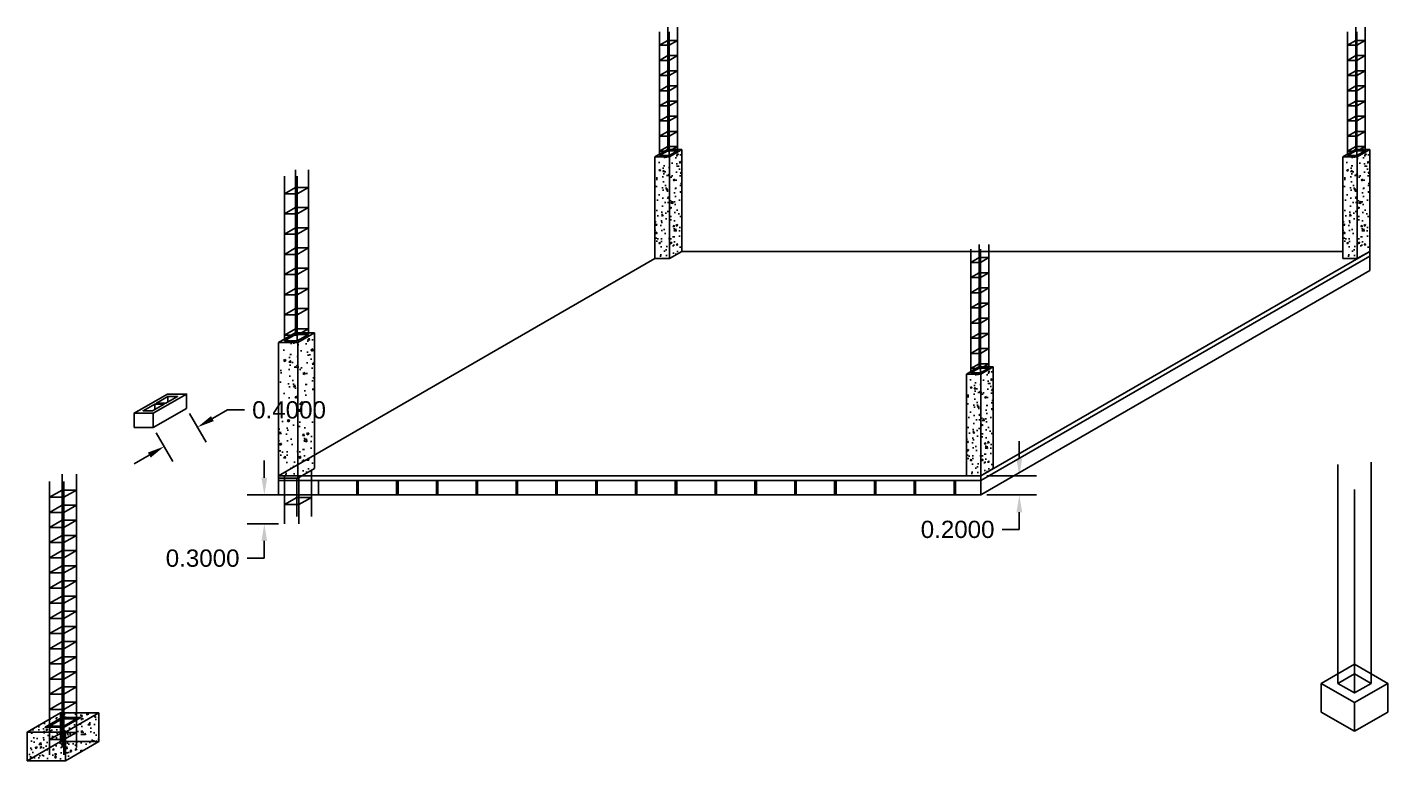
# Model space of a CAD drawing. Header units: millimetres. Extents: x 1309 to 1708, y 884 to 1242.
# Drawn here: x 1509.51 to 1523.69, y 1177.6 to 1185.25 of the extents above; entities that cross this region are included whole.
import ezdxf
from ezdxf.lldxf.tags import DXFTag

# ---------------------------------------------------------------- set-up
doc = ezdxf.new("R2010")
doc.units = ezdxf.units.MM
doc.linetypes.add('ACAD_ISO02W100', pattern=[15, 12, -3])
doc.styles.get("Standard").update_dxf_attribs({"font": 'arial.ttf'})
tags = doc.linetypes.add('ARRAY BASE$0$CACHE', pattern=[0.24, 0.12, -0.12]).pattern_tags.tags
tags[6:7] = [DXFTag(74, 4), DXFTag(75, 0), DXFTag(340, '0'), DXFTag(46, 1.0), DXFTag(50, 0.0), DXFTag(44, 0.0), DXFTag(45, 0.0)]
tags[4:5] = [DXFTag(74, 4), DXFTag(75, 0), DXFTag(340, '0'), DXFTag(46, 1.0), DXFTag(50, 0.0), DXFTag(44, 0.0), DXFTag(45, 0.0)]
doc.dimstyles.get("Standard").update_dxf_attribs({"dimtxt": 0.18, "dimasz": 0.18, "dimexe": 0.18, "dimexo": 0.0625, "dimgap": 0.09, "dimtad": 0, "dimtih": 1, "dimtoh": 1, "dimdec": 4, "dimzin": 0, "dimdsep": 46, "dimtxsty": 'Standard', "dimcen": 0.09, "dimadec": 0, "dimazin": 0, "dimtfac": 1, "dimtdec": 4, "dimtofl": 0, "dimtmove": 0, "dimatfit": 3, "dimfxl": 1, "dimtolj": 1, "dimtzin": 0, "dimarcsym": 0})

# ---------------------------------------------------------------- blocks, each defined once
blk = doc.blocks.new('*D206')
at = {"color": 0, "lineweight": -2, "transparency": 16777216}
for p, q in [((1519.849, 1180.748), (1519.849, 1180.928)), ((1519.511, 1180.568), (1520.029, 1180.568)), ((1519.511, 1180.368), (1520.029, 1180.368)), ((1519.849, 1180.188), (1519.849, 1180.008)), ((1519.849, 1180.008), (1519.669, 1180.008))]:
    blk.add_line(p, q, dxfattribs=at)
at = {"color": 0, "transparency": 16777216}
for points in [[(1519.819, 1180.748), (1519.879, 1180.748), (1519.849, 1180.568)], [(1519.819, 1180.188), (1519.879, 1180.188), (1519.849, 1180.368)]]:
    blk.add_solid(points, dxfattribs=at)
at = {"layer": 'Defpoints', "color": 0, "transparency": 16777216}
for p in [(1519.449, 1180.568), (1519.449, 1180.368), (1519.849, 1180.368)]:
    blk.add_point(p, dxfattribs=at)
at = {"color": 0, "transparency": 16777216, "insert": (1519.206, 1180.008), "char_height": 0.18, "attachment_point": 5}
blk.add_mtext('\\A1;0.2000', dxfattribs=at)
blk = doc.blocks.new('*D205')
at = {"color": 0, "lineweight": -2, "transparency": 16777216}
for p, q in [((1511.439, 1181.164), (1511.595, 1181.254)), ((1511.595, 1181.254), (1511.775, 1181.254)), ((1511.201, 1181.217), (1511.373, 1180.918)), ((1510.854, 1181.017), (1511.027, 1180.718)), ((1510.781, 1180.784), (1510.625, 1180.694))]:
    blk.add_line(p, q, dxfattribs=at)
at = {"color": 0, "transparency": 16777216}
for points in [[(1511.424, 1181.19), (1511.454, 1181.138), (1511.283, 1181.074)], [(1510.766, 1180.81), (1510.796, 1180.758), (1510.937, 1180.874)]]:
    blk.add_solid(points, dxfattribs=at)
at = {"layer": 'Defpoints', "color": 0, "transparency": 16777216}
for p in [(1511.169, 1181.271), (1510.823, 1181.071), (1511.283, 1181.074)]:
    blk.add_point(p, dxfattribs=at)
at = {"color": 0, "transparency": 16777216, "insert": (1512.238, 1181.254), "char_height": 0.18, "attachment_point": 5}
blk.add_mtext('\\A1;0.4000', dxfattribs=at)
blk = doc.blocks.new('*D203')
at = {"color": 0, "lineweight": -2, "transparency": 16777216}
for p, q in [((1511.98, 1180.548), (1511.98, 1180.728)), ((1512.128, 1180.368), (1511.8, 1180.368)), ((1512.128, 1180.068), (1511.8, 1180.068)), ((1511.98, 1179.888), (1511.98, 1179.708)), ((1511.98, 1179.708), (1511.8, 1179.708))]:
    blk.add_line(p, q, dxfattribs=at)
at = {"color": 0, "transparency": 16777216}
for points in [[(1511.95, 1180.548), (1512.01, 1180.548), (1511.98, 1180.368)], [(1511.95, 1179.888), (1512.01, 1179.888), (1511.98, 1180.068)]]:
    blk.add_solid(points, dxfattribs=at)
at = {"layer": 'Defpoints', "color": 0, "transparency": 16777216}
for p in [(1512.191, 1180.368), (1511.98, 1180.068), (1512.191, 1180.068)]:
    blk.add_point(p, dxfattribs=at)
at = {"color": 0, "transparency": 16777216, "insert": (1511.337, 1179.708), "char_height": 0.18, "attachment_point": 5}
blk.add_mtext('\\A1;0.3000', dxfattribs=at)

msp = doc.modelspace()

# ---------------------------------------------------------------- hatches: boundary and pattern name
h = msp.add_hatch()
h.set_pattern_fill('AR-CONC', color=256, scale=0.001)
h.set_pattern_definition([(50, (47.36392, -161.8482), (0.182184669, -0.015939086), [0.01905, -0.20955]), (355, (47.36392, -161.8482), (-0.035243421, 0.191056845), [0.01524, -0.167640584]), (100.451445, (47.3791, -161.84952), (0.146941247, 0.175117752), [0.016190009, -0.178090245]), (46.1842, (47.36392, -161.7974), (0.27107904, -0.042042328), [0.028575, -0.314325]), (96.635558, (47.38651, -161.8009), (0.237404134, 0.247426125), [0.024285023, -0.26713561]), (351.184151, (47.36392, -161.7974), (0.237404134, 0.247426125), [0.022859967, -0.25145973]), (21, (47.38932, -161.8101), (0.151614391, -0.102265198), [0.01905, -0.20955]), (326, (47.38932, -161.8101), (0.061802028, 0.184187966), [0.01524, -0.16764]), (71.451445, (47.40196, -161.81862), (0.21341642, 0.081922769), [0.016190009, -0.178089938]), (37.5, (47.363924, -161.84819), (0.0030886033, 0.0845550389), [0, -0.165608, 0, -0.17018, 0, -0.168275]), (7.5, (47.36392, -161.84819), (0.0668196625, 0.100180575), [0, -0.097028, 0, -0.161798, 0, -0.064135]), (327.5, (47.30728, -161.84819), (0.1355905952, -0.005728744), [0, -0.0635, 0, -0.19812, 0, -0.26289]), (317.5, (47.28188, -161.84819), (0.1481291814, 0.025426491), [0, -0.08255, 0, -0.131572, 0, -0.18669])])
h.paths.add_polyline_path([(1516.05163, 1182.83272), (1516.20163, 1182.83272), (1516.20163, 1183.89418), (1516.05163, 1183.89418)])
h.paths.add_polyline_path([(1516.20163, 1182.83272), (1516.33154, 1182.90772), (1516.33154, 1183.96918), (1516.20163, 1183.89418)])
h = msp.add_hatch()
h.set_pattern_fill('AR-CONC', color=256, scale=0.001)
h.set_pattern_definition([(50, (54.53392, -161.8482), (0.182184669, -0.015939086), [0.01905, -0.20955]), (355, (54.53392, -161.8482), (-0.035243421, 0.191056845), [0.01524, -0.167640584]), (100.451445, (54.5491, -161.84952), (0.146941247, 0.175117752), [0.016190009, -0.178090245]), (46.1842, (54.53392, -161.7974), (0.27107904, -0.042042328), [0.028575, -0.314325]), (96.635558, (54.55651, -161.8009), (0.237404134, 0.247426125), [0.024285023, -0.26713561]), (351.184151, (54.53392, -161.7974), (0.237404134, 0.247426125), [0.022859967, -0.25145973]), (21, (54.55932, -161.8101), (0.151614391, -0.102265198), [0.01905, -0.20955]), (326, (54.55932, -161.8101), (0.061802028, 0.184187966), [0.01524, -0.16764]), (71.451445, (54.57196, -161.81862), (0.21341642, 0.081922769), [0.016190009, -0.178089938]), (37.5, (54.533924, -161.84819), (0.0030886033, 0.0845550389), [0, -0.165608, 0, -0.17018, 0, -0.168275]), (7.5, (54.53392, -161.84819), (0.0668196625, 0.100180575), [0, -0.097028, 0, -0.161798, 0, -0.064135]), (327.5, (54.47728, -161.84819), (0.1355905952, -0.005728744), [0, -0.0635, 0, -0.19812, 0, -0.26289]), (317.5, (54.45188, -161.84819), (0.1481291814, 0.025426491), [0, -0.08255, 0, -0.131572, 0, -0.18669])])
h.paths.add_polyline_path([(1523.22163, 1182.83272), (1523.37163, 1182.83272), (1523.37163, 1183.89418), (1523.22163, 1183.89418)])
h.paths.add_polyline_path([(1523.37163, 1182.90772), (1523.50154, 1182.90772), (1523.50154, 1183.96918), (1523.37163, 1183.89418)])
h = msp.add_hatch()
h.set_pattern_fill('AR-CONC', color=256, scale=0.001333)
h.set_pattern_definition([(50, (-446.12174, -612.36516), (0.242912891, -0.021252114), [0.0254, -0.2794]), (355, (-446.12174, -612.36516), (-0.046991228, 0.25474246), [0.02032, -0.223520778]), (100.451445, (-446.1015, -612.36693), (0.195921662, 0.233490335), [0.021586678, -0.23745366]), (46.1842, (-446.12174, -612.29743), (0.36143872, -0.056056437), [0.0381, -0.4191]), (96.635558, (-446.0916, -612.3021), (0.316538845, 0.3299015), [0.03238003, -0.35618081]), (351.184151, (-446.12174, -612.29743), (0.316538845, 0.3299015), [0.030479956, -0.33527964]), (21, (-446.08787, -612.31436), (0.202152521, -0.136353597), [0.0254, -0.2794]), (326, (-446.08787, -612.31436), (0.082402704, 0.245583954), [0.02032, -0.22352]), (71.451445, (-446.07102, -612.32572), (0.284555225, 0.109230358), [0.021586678, -0.23745325]), (37.5, (-446.12174, -612.36516), (0.0041181377, 0.1127400515), [0, -0.220810666, 0, -0.226906666, 0, -0.224366666]), (7.5, (-446.12174, -612.36516), (0.089092883, 0.1335740994), [0, -0.1293706663, 0, -0.215730666, 0, -0.085513333]), (327.5, (-446.19726, -612.36516), (0.1807874598, -0.0076383253), [0, -0.0846666665, 0, -0.264159999, 0, -0.350519999]), (317.5, (-446.23113, -612.36516), (0.197505575, 0.033901988), [0, -0.110066666, 0, -0.175429333, 0, -0.248919999])])
h.paths.add_polyline_path([(1512.12854, 1180.54272), (1512.32854, 1180.54272), (1512.32854, 1181.95799), (1512.12854, 1181.95799)])
h.paths.add_polyline_path([(1512.32854, 1180.54272), (1512.50174, 1180.64272), (1512.50174, 1182.05799), (1512.32854, 1181.95799)])
h = msp.add_hatch()
h.set_pattern_fill('AR-CONC', color=256, scale=0.001)
h.set_pattern_definition([(50, (50.60938, -164.1132), (0.182184669, -0.015939086), [0.01905, -0.20955]), (355, (50.60938, -164.1132), (-0.035243421, 0.191056845), [0.01524, -0.167640584]), (100.451445, (50.62457, -164.11452), (0.146941247, 0.175117752), [0.016190009, -0.178090245]), (46.1842, (50.60938, -164.0624), (0.27107904, -0.042042328), [0.028575, -0.314325]), (96.635558, (50.63197, -164.0659), (0.237404134, 0.247426125), [0.024285023, -0.26713561]), (351.184151, (50.60938, -164.0624), (0.237404134, 0.247426125), [0.022859967, -0.25145973]), (21, (50.63478, -164.0751), (0.151614391, -0.102265198), [0.01905, -0.20955]), (326, (50.63478, -164.0751), (0.061802028, 0.184187966), [0.01524, -0.16764]), (71.451445, (50.64742, -164.08362), (0.21341642, 0.081922769), [0.016190009, -0.178089938]), (37.5, (50.609384, -164.11319), (0.0030886033, 0.0845550389), [0, -0.165608, 0, -0.17018, 0, -0.168275]), (7.5, (50.60938, -164.11319), (0.0668196625, 0.100180575), [0, -0.097028, 0, -0.161798, 0, -0.064135]), (327.5, (50.55274, -164.11319), (0.1355905952, -0.005728744), [0, -0.0635, 0, -0.19812, 0, -0.26289]), (317.5, (50.52734, -164.11319), (0.1481291814, 0.025426491), [0, -0.08255, 0, -0.131572, 0, -0.18669])])
h.paths.add_polyline_path([(1519.29709, 1180.56772), (1519.44709, 1180.56772), (1519.44709, 1181.62918), (1519.29709, 1181.62918)])
h.paths.add_polyline_path([(1519.44709, 1180.56772), (1519.577, 1180.64272), (1519.577, 1181.70418), (1519.44709, 1181.62918)])
h = msp.add_hatch()
h.set_pattern_fill('AR-CONC', color=256, scale=0.001)
h.paths.add_polyline_path([(1509.90881, 1177.79615), (1509.85522, 1177.79615), (1509.50881, 1177.59615), (1509.90881, 1177.59615)])
h.paths.add_polyline_path([(1509.74206, 1177.89615), (1509.50881, 1177.89615), (1509.50881, 1177.59615), (1509.74206, 1177.73081)])
h.paths.add_polyline_path([(1509.74206, 1177.94615), (1509.69541, 1177.94615), (1509.74206, 1177.97308), (1509.74206, 1178.03081), (1509.50881, 1177.89615), (1509.74206, 1177.89615)])
h.paths.add_polyline_path([(1510.25522, 1177.79615), (1509.90881, 1177.79615), (1509.90881, 1177.59615)])
h.paths.add_polyline_path([(1510.25522, 1178.09615), (1510.02196, 1177.96148), (1510.02196, 1177.79615), (1510.25522, 1177.79615)])
h.paths.add_polyline_path([(1510.02196, 1177.89165), (1509.90881, 1177.82631), (1509.90881, 1177.79615), (1510.02196, 1177.79615)])
h.paths.add_polyline_path([(1510.02196, 1177.96148), (1509.90881, 1177.89615), (1509.90881, 1177.89165), (1510.02196, 1177.89165)])
h.paths.add_polyline_path([(1510.02196, 1177.89165), (1509.90881, 1177.89165), (1509.90881, 1177.82631)], flags=17)
h.paths.add_polyline_path([(1509.85522, 1177.88198), (1509.85522, 1177.89615), (1509.74206, 1177.89615), (1509.74206, 1177.81665)])
h.paths.add_polyline_path([(1509.85522, 1177.88198), (1509.74206, 1177.81665), (1509.85522, 1177.81665)], flags=17)
h.paths.add_polyline_path([(1509.87196, 1177.89165), (1509.85522, 1177.88198), (1509.85522, 1177.81665), (1509.87196, 1177.81665)])
h.paths.add_polyline_path([(1509.89206, 1177.89165), (1509.87196, 1177.89165), (1509.87196, 1177.81665), (1509.89206, 1177.81665)])
h.paths.add_polyline_path([(1509.90881, 1177.89165), (1509.89206, 1177.89165), (1509.89206, 1177.81665), (1509.90881, 1177.82631)])
h.paths.add_polyline_path([(1509.89206, 1177.81665), (1509.87196, 1177.81665), (1509.87196, 1177.79615), (1509.89206, 1177.79615)])
h.paths.add_polyline_path([(1509.90881, 1177.82631), (1509.89206, 1177.81665), (1509.89206, 1177.79615), (1509.90881, 1177.79615)])
h.paths.add_polyline_path([(1509.87196, 1177.81665), (1509.85522, 1177.81665), (1509.85522, 1177.79615), (1509.87196, 1177.79615)])
h.paths.add_polyline_path([(1509.85522, 1177.81665), (1509.74206, 1177.81665), (1509.74206, 1177.73081), (1509.85522, 1177.79615)])
h.paths.add_polyline_path([(1509.85522, 1177.94615), (1509.74206, 1177.94615), (1509.74206, 1177.89615), (1509.85522, 1177.89615)])
h.paths.add_polyline_path([(1509.85522, 1178.03841), (1509.85522, 1178.09615), (1509.74206, 1178.03081), (1509.74206, 1177.97308)])
h.paths.add_polyline_path([(1509.87196, 1178.09615), (1509.85522, 1178.09615), (1509.85522, 1178.03841), (1509.86861, 1178.04615), (1509.87196, 1178.04615)])
h.paths.add_polyline_path([(1509.89206, 1178.09615), (1509.87196, 1178.09615), (1509.87196, 1178.04615), (1509.89206, 1178.04615)])
h.paths.add_polyline_path([(1510.02196, 1178.09615), (1509.89206, 1178.09615), (1509.89206, 1178.04615), (1510.02196, 1178.04615)])
h.paths.add_polyline_path([(1510.25522, 1178.09615), (1510.02196, 1178.09615), (1510.02196, 1178.04615), (1510.06861, 1178.04615), (1510.02196, 1178.01921), (1510.02196, 1177.96148)], flags=17)
h.paths.add_polyline_path([(1510.02196, 1177.96148), (1510.02196, 1178.01921), (1509.89541, 1177.94615), (1509.89206, 1177.94615), (1509.89206, 1177.89615), (1509.90881, 1177.89615)])
h.paths.add_polyline_path([(1509.89206, 1177.94615), (1509.87196, 1177.94615), (1509.87196, 1177.89615), (1509.89206, 1177.89615)])
h.paths.add_polyline_path([(1509.87196, 1177.94615), (1509.85522, 1177.94615), (1509.85522, 1177.89615), (1509.87196, 1177.89615)])
h.paths.add_polyline_path([(1509.87196, 1177.89165), (1509.87196, 1177.89615), (1509.85522, 1177.89615), (1509.85522, 1177.88198)])
h.paths.add_polyline_path([(1509.89206, 1177.89615), (1509.87196, 1177.89615), (1509.87196, 1177.89165), (1509.89206, 1177.89165)])
h.paths.add_polyline_path([(1509.90881, 1177.89615), (1509.89206, 1177.89615), (1509.89206, 1177.89165), (1509.90881, 1177.89165)])

# ---------------------------------------------------------------- linework, layer by layer
for p, q in [((1516.18489, 1183.95668), (1516.18489, 1185.24522)), ((1516.28489, 1183.95668), (1516.28489, 1185.24522)), ((1523.35489, 1183.95668), (1523.35489, 1185.24522)), ((1523.45489, 1183.95668), (1523.45489, 1185.24522)), ((1516.09828, 1183.90668), (1516.09828, 1185.19522)), ((1516.19828, 1183.90668), (1516.19828, 1185.19522)), ((1523.26828, 1183.90668), (1523.26828, 1185.19522)), ((1523.36828, 1183.90668), (1523.36828, 1185.19522)), ((1516.05163, 1183.89418), (1516.18154, 1183.96918)), ((1516.18154, 1183.96918), (1516.33154, 1183.96918)), ((1516.33154, 1183.96918), (1516.20163, 1183.89418)), ((1516.33154, 1182.90772), (1516.33154, 1183.96918)), ((1523.22163, 1183.89418), (1523.35154, 1183.96918)), ((1523.35154, 1183.96918), (1523.50154, 1183.96918)), ((1523.50154, 1183.96918), (1523.37163, 1183.89418)), ((1523.50154, 1182.90772), (1523.50154, 1183.96918)), ((1516.05163, 1182.83272), (1516.05163, 1183.89418)), ((1516.20163, 1183.89418), (1516.05163, 1183.89418)), ((1516.20163, 1182.83272), (1516.20163, 1183.89418)), ((1523.22163, 1182.83272), (1523.22163, 1183.89418)), ((1523.37163, 1183.89418), (1523.22163, 1183.89418)), ((1523.37163, 1182.83272), (1523.37163, 1183.89418)), ((1512.19074, 1181.97466), (1512.19074, 1183.69272)), ((1512.30621, 1182.04133), (1512.30621, 1183.75939)), ((1512.32407, 1181.97466), (1512.32407, 1183.69272)), ((1512.43954, 1182.04133), (1512.43954, 1183.75939)), ((1519.43035, 1181.69168), (1519.43035, 1182.98022)), ((1519.53035, 1181.69168), (1519.53035, 1182.98022)), ((1516.05163, 1182.83272), (1512.12854, 1180.56772)), ((1516.05163, 1182.83272), (1515.15357, 1182.31422)), ((1516.20163, 1182.83272), (1516.05163, 1182.83272)), ((1516.33154, 1182.90772), (1516.20163, 1182.83272)), ((1516.33154, 1182.90772), (1523.22163, 1182.90772)), ((1519.34374, 1181.64168), (1519.34374, 1182.93022)), ((1519.44374, 1181.64168), (1519.44374, 1182.93022)), ((1523.50154, 1182.90772), (1519.44854, 1180.56772)), ((1519.44854, 1180.51772), (1523.50154, 1182.85772)), ((1523.37163, 1182.83272), (1523.22163, 1182.83272)), ((1523.50154, 1182.90772), (1523.37163, 1182.83272)), ((1523.50154, 1182.70772), (1523.50154, 1182.90772)), ((1523.50154, 1182.70772), (1519.44854, 1180.36772)), ((1512.12854, 1181.95799), (1512.30174, 1182.05799)), ((1512.12854, 1180.54272), (1512.12854, 1181.95799)), ((1512.32854, 1181.95799), (1512.12854, 1181.95799)), ((1512.30174, 1182.05799), (1512.50174, 1182.05799)), ((1512.50174, 1182.05799), (1512.32854, 1181.95799)), ((1512.32854, 1180.54272), (1512.32854, 1181.95799)), ((1512.50174, 1180.64272), (1512.50174, 1182.05799)), ((1519.29709, 1181.62918), (1519.427, 1181.70418)), ((1519.427, 1181.70418), (1519.577, 1181.70418)), ((1519.577, 1181.70418), (1519.44709, 1181.62918)), ((1519.577, 1180.64272), (1519.577, 1181.70418)), ((1519.29709, 1180.56772), (1519.29709, 1181.62918)), ((1519.44709, 1181.62918), (1519.29709, 1181.62918)), ((1519.44709, 1180.56772), (1519.44709, 1181.62918)), ((1523.16978, 1178.40354), (1523.16978, 1180.68411)), ((1523.51619, 1178.40354), (1523.51619, 1180.71141)), ((1509.87196, 1178.03365), (1509.87196, 1180.58365)), ((1510.02196, 1178.03365), (1510.02196, 1180.58365)), ((1512.12854, 1180.56772), (1519.44854, 1180.56772)), ((1512.12854, 1180.56772), (1512.12854, 1180.51772)), ((1512.32854, 1180.54272), (1512.12854, 1180.54272)), ((1512.50174, 1180.64272), (1512.32854, 1180.54272)), ((1519.44854, 1180.56772), (1516.38854, 1180.56772)), ((1519.29704, 1180.56772), (1519.44704, 1180.56772)), ((1519.44709, 1180.56772), (1519.29709, 1180.56772)), ((1519.577, 1180.64272), (1519.44709, 1180.56772)), ((1519.44854, 1180.56772), (1519.44854, 1180.36772)), ((1509.74206, 1177.95865), (1509.74206, 1180.50865)), ((1509.89206, 1177.95865), (1509.89206, 1180.50865)), ((1512.12854, 1180.51772), (1519.44854, 1180.51772)), ((1512.12854, 1180.51772), (1512.12854, 1180.36772)), ((1512.54354, 1180.36772), (1512.54354, 1180.51772)), ((1512.94354, 1180.36772), (1512.94354, 1180.51772)), ((1512.95854, 1180.36772), (1512.95854, 1180.51772)), ((1513.35854, 1180.36772), (1513.35854, 1180.51772)), ((1513.37354, 1180.36772), (1513.37354, 1180.51772)), ((1513.77354, 1180.36772), (1513.77354, 1180.51772)), ((1513.78854, 1180.36772), (1513.78854, 1180.51772)), ((1514.18854, 1180.36772), (1514.18854, 1180.51772)), ((1514.20354, 1180.36772), (1514.20354, 1180.51772)), ((1514.60354, 1180.36772), (1514.60354, 1180.51772)), ((1514.61854, 1180.36772), (1514.61854, 1180.51772)), ((1515.01854, 1180.36772), (1515.01854, 1180.51772)), ((1515.03354, 1180.36772), (1515.03354, 1180.51772)), ((1515.43354, 1180.36772), (1515.43354, 1180.51772)), ((1515.44854, 1180.36772), (1515.44854, 1180.51772)), ((1515.84854, 1180.36772), (1515.84854, 1180.51772)), ((1515.86354, 1180.36772), (1515.86354, 1180.51772)), ((1516.26354, 1180.36772), (1516.26354, 1180.51772)), ((1516.27854, 1180.36772), (1516.27854, 1180.51772)), ((1516.67854, 1180.36772), (1516.67854, 1180.51772)), ((1516.69354, 1180.36772), (1516.69354, 1180.51772)), ((1517.09354, 1180.36772), (1517.09354, 1180.51772)), ((1517.10854, 1180.36772), (1517.10854, 1180.51772)), ((1517.50854, 1180.36772), (1517.50854, 1180.51772)), ((1517.52354, 1180.36772), (1517.52354, 1180.51772)), ((1517.92354, 1180.36772), (1517.92354, 1180.51772)), ((1517.93854, 1180.36772), (1517.93854, 1180.51772)), ((1518.33854, 1180.36772), (1518.33854, 1180.51772)), ((1518.35354, 1180.36772), (1518.35354, 1180.51772)), ((1518.75354, 1180.36772), (1518.75354, 1180.51772)), ((1518.76854, 1180.36772), (1518.76854, 1180.51772)), ((1519.16854, 1180.36772), (1519.16854, 1180.51772)), ((1519.18354, 1180.36772), (1519.18354, 1180.51772)), ((1523.34299, 1178.30354), (1523.34299, 1180.42468)), ((1519.44854, 1180.36772), (1512.12854, 1180.36772)), ((1522.99658, 1178.40354), (1522.99658, 1178.10354)), ((1523.6894, 1178.10354), (1523.6894, 1178.40354)), ((1523.34299, 1178.20354), (1523.34299, 1177.90354)), ((1522.99658, 1178.10354), (1523.34299, 1177.90354)), ((1523.34299, 1177.90354), (1523.6894, 1178.10354)), ((1509.50881, 1177.59615), (1509.50881, 1177.89615)), ((1509.90881, 1177.89615), (1509.90881, 1177.59615))]:
    msp.add_line(p, q)
at = {"linetype": 'ARRAY BASE$0$CACHE'}
for p, q in [((1512.19074, 1180.56772), (1512.19074, 1180.06772)), ((1512.32064, 1180.14272), (1512.32064, 1180.54272)), ((1512.34074, 1180.06772), (1512.34074, 1180.54976)), ((1512.47064, 1180.14272), (1512.47064, 1180.62476)), ((1509.85522, 1178.09615), (1509.85522, 1177.79615)), ((1509.87196, 1178.03365), (1509.87196, 1177.73365)), ((1510.02196, 1178.03365), (1510.02196, 1177.73365)), ((1509.74206, 1177.95865), (1509.74206, 1177.65865)), ((1509.89206, 1177.95865), (1509.89206, 1177.65865)), ((1509.50881, 1177.59615), (1509.85522, 1177.79615)), ((1509.85522, 1177.79615), (1510.25522, 1177.79615))]:
    msp.add_line(p, q, dxfattribs=at)
for points in [[(1516.09828, 1185.05722), (1516.18489, 1185.10722), (1516.28489, 1185.10722), (1516.19828, 1185.05722), (1516.14828, 1185.05722)], [(1523.26828, 1185.05722), (1523.35489, 1185.10722), (1523.45489, 1185.10722), (1523.36828, 1185.05722), (1523.31828, 1185.05722)], [(1516.09828, 1184.89922), (1516.18489, 1184.94922), (1516.28489, 1184.94922), (1516.19828, 1184.89922), (1516.14828, 1184.89922)], [(1523.26828, 1184.89922), (1523.35489, 1184.94922), (1523.45489, 1184.94922), (1523.36828, 1184.89922), (1523.31828, 1184.89922)], [(1516.09828, 1184.74122), (1516.18489, 1184.79122), (1516.28489, 1184.79122), (1516.19828, 1184.74122), (1516.14828, 1184.74122)], [(1523.26828, 1184.74122), (1523.35489, 1184.79122), (1523.45489, 1184.79122), (1523.36828, 1184.74122), (1523.31828, 1184.74122)], [(1516.09828, 1184.58322), (1516.18489, 1184.63322), (1516.28489, 1184.63322), (1516.19828, 1184.58322), (1516.14828, 1184.58322)], [(1523.26828, 1184.58322), (1523.35489, 1184.63322), (1523.45489, 1184.63322), (1523.36828, 1184.58322), (1523.31828, 1184.58322)], [(1516.09828, 1184.42522), (1516.18489, 1184.47522), (1516.28489, 1184.47522), (1516.19828, 1184.42522), (1516.14828, 1184.42522)], [(1523.26828, 1184.42522), (1523.35489, 1184.47522), (1523.45489, 1184.47522), (1523.36828, 1184.42522), (1523.31828, 1184.42522)], [(1516.09828, 1184.26722), (1516.18489, 1184.31722), (1516.28489, 1184.31722), (1516.19828, 1184.26722), (1516.14828, 1184.26722)], [(1523.26828, 1184.26722), (1523.35489, 1184.31722), (1523.45489, 1184.31722), (1523.36828, 1184.26722), (1523.31828, 1184.26722)], [(1516.09828, 1184.10922), (1516.18489, 1184.15922), (1516.28489, 1184.15922), (1516.19828, 1184.10922), (1516.14828, 1184.10922)], [(1523.26828, 1184.10922), (1523.35489, 1184.15922), (1523.45489, 1184.15922), (1523.36828, 1184.10922), (1523.31828, 1184.10922)], [(1516.09828, 1183.95122), (1516.18489, 1184.00122), (1516.28489, 1184.00122), (1516.19828, 1183.95122), (1516.14828, 1183.95122)], [(1516.09828, 1183.90668), (1516.18489, 1183.95668), (1516.28489, 1183.95668), (1516.19828, 1183.90668), (1516.14828, 1183.90668)], [(1523.26828, 1183.95122), (1523.35489, 1184.00122), (1523.45489, 1184.00122), (1523.36828, 1183.95122), (1523.31828, 1183.95122)], [(1523.26828, 1183.90668), (1523.35489, 1183.95668), (1523.45489, 1183.95668), (1523.36828, 1183.90668), (1523.31828, 1183.90668)], [(1512.19074, 1183.50872), (1512.30621, 1183.57539), (1512.43954, 1183.57539), (1512.32407, 1183.50872), (1512.2574, 1183.50872)], [(1512.19074, 1183.29805), (1512.30621, 1183.36472), (1512.43954, 1183.36472), (1512.32407, 1183.29805), (1512.2574, 1183.29805)], [(1512.19074, 1183.08739), (1512.30621, 1183.15405), (1512.43954, 1183.15405), (1512.32407, 1183.08739), (1512.2574, 1183.08739)], [(1512.19074, 1182.87672), (1512.30621, 1182.94339), (1512.43954, 1182.94339), (1512.32407, 1182.87672), (1512.2574, 1182.87672)], [(1519.34374, 1182.79222), (1519.43035, 1182.84222), (1519.53035, 1182.84222), (1519.44374, 1182.79222), (1519.39374, 1182.79222)], [(1512.19074, 1182.66605), (1512.30621, 1182.73272), (1512.43954, 1182.73272), (1512.32407, 1182.66605), (1512.2574, 1182.66605)], [(1519.34374, 1182.63422), (1519.43035, 1182.68422), (1519.53035, 1182.68422), (1519.44374, 1182.63422), (1519.39374, 1182.63422)], [(1512.19074, 1182.45539), (1512.30621, 1182.52205), (1512.43954, 1182.52205), (1512.32407, 1182.45539), (1512.2574, 1182.45539)], [(1519.34374, 1182.47622), (1519.43035, 1182.52622), (1519.53035, 1182.52622), (1519.44374, 1182.47622), (1519.39374, 1182.47622)], [(1512.19074, 1182.24472), (1512.30621, 1182.31139), (1512.43954, 1182.31139), (1512.32407, 1182.24472), (1512.2574, 1182.24472)], [(1519.34374, 1182.31822), (1519.43035, 1182.36822), (1519.53035, 1182.36822), (1519.44374, 1182.31822), (1519.39374, 1182.31822)], [(1512.19074, 1182.03405), (1512.30621, 1182.10072), (1512.43954, 1182.10072), (1512.32407, 1182.03405), (1512.2574, 1182.03405)], [(1519.34374, 1182.16022), (1519.43035, 1182.21022), (1519.53035, 1182.21022), (1519.44374, 1182.16022), (1519.39374, 1182.16022)], [(1512.19074, 1181.97466), (1512.30621, 1182.04133), (1512.43954, 1182.04133), (1512.32407, 1181.97466), (1512.2574, 1181.97466)], [(1519.34374, 1182.00222), (1519.43035, 1182.05222), (1519.53035, 1182.05222), (1519.44374, 1182.00222), (1519.39374, 1182.00222)], [(1519.34374, 1181.84422), (1519.43035, 1181.89422), (1519.53035, 1181.89422), (1519.44374, 1181.84422), (1519.39374, 1181.84422)], [(1519.34374, 1181.68622), (1519.43035, 1181.73622), (1519.53035, 1181.73622), (1519.44374, 1181.68622), (1519.39374, 1181.68622)], [(1519.34374, 1181.64168), (1519.43035, 1181.69168), (1519.53035, 1181.69168), (1519.44374, 1181.64168), (1519.39374, 1181.64168)], [(1510.62303, 1181.07065), (1510.62303, 1181.22065), (1510.82303, 1181.22065), (1510.82303, 1181.07065)], [(1510.02196, 1180.41965), (1509.89206, 1180.34465), (1509.74206, 1180.34465), (1509.87196, 1180.41965)], [(1510.02196, 1180.41965), (1509.89206, 1180.34465), (1509.74206, 1180.34465), (1509.87196, 1180.41965)], [(1510.02196, 1180.26165), (1509.89206, 1180.18665), (1509.74206, 1180.18665), (1509.87196, 1180.26165)], [(1510.02196, 1180.10365), (1509.89206, 1180.02865), (1509.74206, 1180.02865), (1509.87196, 1180.10365)], [(1510.02196, 1180.10365), (1509.89206, 1180.02865), (1509.74206, 1180.02865), (1509.87196, 1180.10365)], [(1510.02196, 1179.94565), (1509.89206, 1179.87065), (1509.74206, 1179.87065), (1509.87196, 1179.94565)], [(1510.02196, 1179.78765), (1509.89206, 1179.71265), (1509.74206, 1179.71265), (1509.87196, 1179.78765)], [(1510.02196, 1179.78765), (1509.89206, 1179.71265), (1509.74206, 1179.71265), (1509.87196, 1179.78765)], [(1510.02196, 1179.62965), (1509.89206, 1179.55465), (1509.74206, 1179.55465), (1509.87196, 1179.62965)], [(1510.02196, 1179.47165), (1509.89206, 1179.39665), (1509.74206, 1179.39665), (1509.87196, 1179.47165)], [(1510.02196, 1179.31365), (1509.89206, 1179.23865), (1509.74206, 1179.23865), (1509.87196, 1179.31365)], [(1510.02196, 1179.15565), (1509.89206, 1179.08065), (1509.74206, 1179.08065), (1509.87196, 1179.15565)], [(1510.02196, 1178.99765), (1509.89206, 1178.92265), (1509.74206, 1178.92265), (1509.87196, 1178.99765)], [(1510.02196, 1178.83965), (1509.89206, 1178.76465), (1509.74206, 1178.76465), (1509.87196, 1178.83965)], [(1510.02196, 1178.68165), (1509.89206, 1178.60665), (1509.74206, 1178.60665), (1509.87196, 1178.68165)], [(1522.99658, 1178.40354), (1523.34299, 1178.20354), (1523.6894, 1178.40354), (1523.34299, 1178.60354)], [(1510.02196, 1178.52365), (1509.89206, 1178.44865), (1509.74206, 1178.44865), (1509.87196, 1178.52365)], [(1510.02196, 1178.36565), (1509.89206, 1178.29065), (1509.74206, 1178.29065), (1509.87196, 1178.36565)], [(1510.02196, 1178.20765), (1509.89206, 1178.13265), (1509.74206, 1178.13265), (1509.87196, 1178.20765)], [(1509.90881, 1177.89615), (1509.50881, 1177.89615), (1509.85522, 1178.09615), (1510.25522, 1178.09615)], [(1509.86861, 1178.04615), (1510.06861, 1178.04615), (1509.89541, 1177.94615), (1509.69541, 1177.94615)], [(1510.02196, 1178.03365), (1509.89206, 1177.95865), (1509.74206, 1177.95865), (1509.87196, 1178.03365)]]:
    msp.add_lwpolyline(points, close=True)
for points in [[(1510.96944, 1181.42065), (1510.62303, 1181.22065), (1510.66633, 1181.24565)], [(1510.82303, 1181.22065), (1511.16944, 1181.42065), (1510.96944, 1181.42065), (1511.01944, 1181.42065)], [(1511.16944, 1181.42065), (1511.16944, 1181.27065), (1510.82303, 1181.07065)], [(1510.97614, 1181.39565), (1511.07614, 1181.39565), (1510.95489, 1181.32565), (1510.85489, 1181.32565), (1510.97614, 1181.39565), (1510.97614, 1181.33791)], [(1510.83757, 1181.31565), (1510.71633, 1181.24565), (1510.81633, 1181.24565), (1510.93757, 1181.31565), (1510.83757, 1181.31565), (1510.83757, 1181.25791)], [(1523.16978, 1178.40354), (1523.34299, 1178.30354), (1523.51619, 1178.40354), (1523.34299, 1178.50354), (1523.16978, 1178.40354)], [(1509.50881, 1177.59615), (1509.90881, 1177.59615), (1510.25522, 1177.79615), (1510.25522, 1178.09615)]]:
    msp.add_lwpolyline(points)
at = {"linetype": 'ACAD_ISO02W100'}
msp.add_lwpolyline([(1512.47064, 1180.34272), (1512.34074, 1180.26772), (1512.19074, 1180.26772), (1512.32064, 1180.34272)], close=True, dxfattribs=at)
at = {"linetype": 'ARRAY BASE$0$CACHE'}
msp.add_lwpolyline([(1510.02196, 1177.89165), (1509.89206, 1177.81665), (1509.74206, 1177.81665), (1509.87196, 1177.89165)], close=True, dxfattribs=at)

# ---------------------------------------------------------------- dimensions: what is measured, and where the dimension line sits
for p1, p2, distance, picture, middle in [((1510.82303, 1181.07065), (1511.16944, 1181.27065), -0.22759, '*D205', (1512.23833, 1181.25355)), ((1519.44854, 1180.56772), (1519.44854, 1180.36772), 0.40072, '*D206', (1519.20593, 1180.00772)), ((1512.19074, 1180.36772), (1512.19074, 1180.06772), -0.21072, '*D203', (1511.3367, 1179.70772))]:
    dim = msp.add_aligned_dim(p1=p1, p2=p2, distance=distance, dimstyle='Standard')
    dim.commit()
    dim.dimension.update_dxf_attribs({"geometry": picture, "text_midpoint": middle})

doc.saveas('drawing.dxf')
